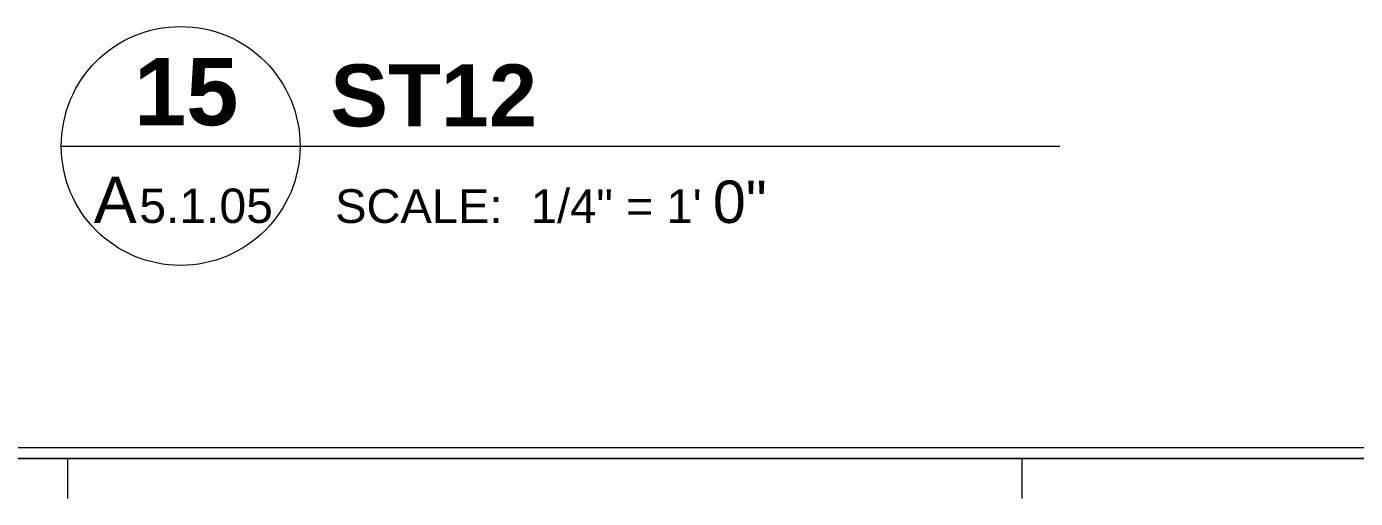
# Model space of a CAD drawing. Header units: inches. Extents: x -6061 to 13621, y -296 to 7483.
# Drawn here: x -5568 to -5367.4, y -277.7 to -206.5 of the extents above; entities that cross this region are included whole.
import ezdxf

# ---------------------------------------------------------------- set-up
doc = ezdxf.new("R2010")
doc.units = ezdxf.units.IN
doc.header["$MEASUREMENT"] = 0
doc.layers.get('0').update_dxf_attribs({"linetype": 'CONTINUOUS'})
doc.styles.add('Arial$001H0', font='arial.ttf')
doc.styles.add('Arial$101H0', font='arialbd.ttf')

msp = doc.modelspace()

# ---------------------------------------------------------------- linework, layer by layer
at = {"color": 7, "linetype": 'Continuous', "lineweight": 9, "true_color": 0x000007}
for p, q in [((-5562.7756, -224.52489), (-5562.7756, -224.52489)), ((-5562.7756, -224.52489), (-5412.04528, -224.52489)), ((-5526.73488, -224.52489), (-5526.73488, -224.52489)), ((-4554.59642, -270.09638), (-5992.46112, -270.09638)), ((-5994.06293, -271.69819), (-4553.39506, -271.69819))]:
    msp.add_line(p, q, dxfattribs=at)
at = {"color": 8, "linetype": 'Continuous', "lineweight": 9, "true_color": 0x7f7f7f}
for p, q in [((-4553.39506, -271.69819), (-6000.06972, -271.69819)), ((-5561.81452, -277.70498), (-5561.81452, -271.69819)), ((-5417.73171, -277.70498), (-5417.73171, -271.69819))]:
    msp.add_line(p, q, dxfattribs=at)
at = {"color": 7, "linetype": 'Continuous', "lineweight": 9, "true_color": 0x000007}
for points in [[(-5562.7756, -224.52489), (-5562.7756, -214.51357), (-5554.76655, -206.50453), (-5544.75524, -206.50453)], [(-5544.75524, -206.50453), (-5534.82402, -206.50453), (-5526.73488, -214.51357), (-5526.73488, -224.52489)], [(-5544.75524, -242.54525), (-5554.76655, -242.54525), (-5562.7756, -234.45611), (-5562.7756, -224.52489)], [(-5526.73488, -224.52489), (-5526.73488, -234.45611), (-5534.82402, -242.54525), (-5544.75524, -242.54525)]]:
    msp.add_open_spline(points, degree=3, dxfattribs=at)

# ---------------------------------------------------------------- texts
at = {"color": 7, "true_color": 0x000007}
for s, height, style, p in [('15', 10.14892, 'Arial$101H0', (-5551.8034, -221.40139)), ('ST12', 9.344675, 'Arial$101H0', (-5522.16995, -221.56157)), ('A', 6.97383, 'Arial$001H0', (-5557.89028, -236.13803)), ('0"', 6.400615, 'Arial$001H0', (-5464.42472, -236.13803)), ('5.1.05', 5.192527, 'Arial$001H0', (-5551.00249, -236.13803)), ('SCALE:', 5.086183, 'Arial$001H0', (-5521.44913, -236.13803)), ('1/4" = 1\'', 5.083054, 'Arial$001H0', (-5491.89573, -236.13803))]:
    msp.add_text(s, height=height, dxfattribs=dict(at, style=style)).set_placement(p)

doc.saveas('drawing.dxf')
